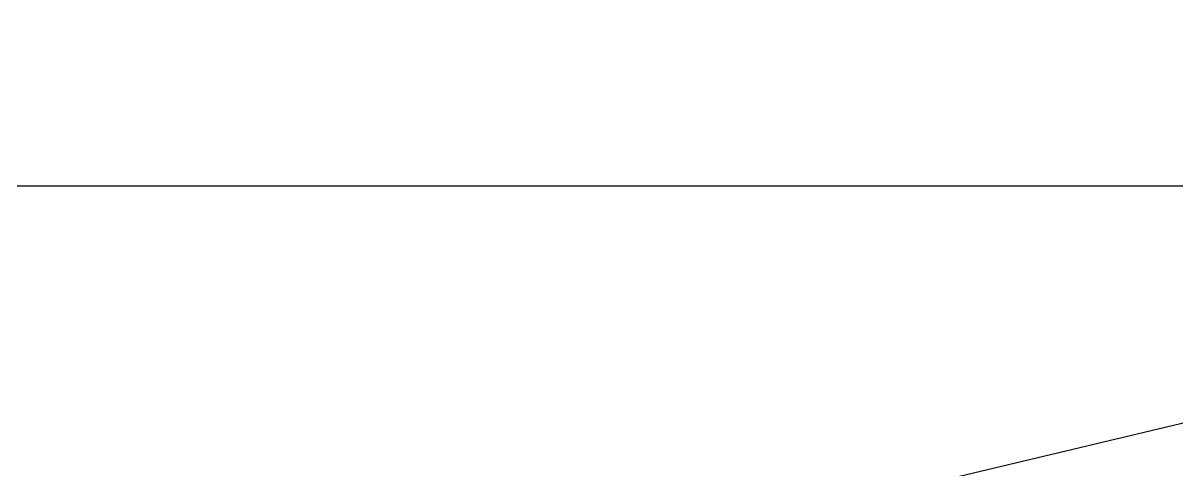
# Model space of a CAD drawing. Header units: millimetres. Extents: x 9574 to 10370, y 1103 to 1809.
# Drawn here: x 10115.5 to 10270.3, y 1581 to 1640.9 of the extents above; entities that cross this region are included whole.
import ezdxf
from ezdxf.xclip import XClip

# ---------------------------------------------------------------- set-up
doc = ezdxf.new("R2010")
doc.units = ezdxf.units.MM
doc.header["$LTSCALE"] = 10
doc.header["$MEASUREMENT"] = 0
doc.header["$XCLIPFRAME"] = 2
doc.linetypes.add('DASHED', pattern=[0.75, 0.5, -0.25])
doc.layers.add('TX-PAPR', color=2, linetype='Continuous', plot=False)
doc.layers.add('TZ-BASE', color=253, linetype='Continuous')

# ---------------------------------------------------------------- blocks, each defined once
blk = doc.blocks.new('jd-fgjfjfjfjazdf2gs')
at = {"layer": 'TZ-BASE', "elevation": 58, "flags": 128}
blk.add_lwpolyline([(548.81, 55.27), (548.85, 56.4), (548.74, 57.33), (548.64, 58.26), (548.53, 58.84), (546.18, 64.11), (545.85, 64.61), (545.31, 65.32), (544.58, 66.21), (543.71, 67.1), (542.62, 67.96), (541.35, 68.63), (540.18, 69.05), (538.81, 69.44), (537.86, 69.74), (526.21, 72.63), (525.5, 72.71), (524.33, 72.92), (522.71, 73.18), (521.04, 73.37), (519.3, 73.35), (517.47, 73.26), (515.87, 73.13), (514.16, 72.91), (512.4, 72.77), (510.77, 72.48), (509.37, 72.1), (508.07, 71.74), (506.63, 71.26), (505.26, 70.63), (503.73, 69.84), (502.3, 69.1), (500.74, 68.24), (499.25, 67.58), (497.76, 66.93), (496.34, 66.23), (495.18, 65.59), (493.97, 64.89), (492.68, 64.03), (491.12, 62.92), (489.43, 61.59), (488.09, 60.35), (486.64, 58.97), (485.26, 57.64), (483.91, 56.26), (482.82, 55.16)], dxfattribs=at)
at = {"layer": 'TZ-BASE', "linetype": 'DASHED', "flags": 128}
blk.add_lwpolyline([(543.44, 55.83, 0.000861), (554.68, 57.18, 0.001361), (568.48, 58.9, 0.001664), (582.27, 60.7, 0.001966), (596.04, 62.6, 0.002268), (609.8, 64.62, 0.002571), (623.54, 66.77, 0.002924), (637.25, 69.07, 0.003176)], format="xyb", dxfattribs=at)
at = {"layer": 'TZ-BASE'}
for points in [[(575.14, 114.8, 40.55), (575.14, 114.8, 40.55), (576.28, 113.54, 40.62), (577.54, 112.1, 40.66), (578.6, 110.7, 40.76), (580.07, 109.09, 40.92), (581.93, 107.72, 41.05), (584.09, 106.51, 41.06), (586.78, 105.47, 41.05), (589.62, 104.33, 41.09), (598.63, 100.31, 41.3), (600.65, 99.28, 41.42), (603.33, 97.79, 41.6), (605.71, 96.25, 41.86), (608.23, 94.71, 41.86), (610.58, 93.33, 41.86), (613.55, 91.79, 41.93), (616.12, 90.4, 41.95), (618.03, 89.24, 41.96), (620.4, 87.75, 41.99), (622.72, 86.33, 42.11), (624.6, 85, 42.15)], [(625.98, 90.33, 40.61), (621.91, 92.46, 40.52), (615.28, 95.79, 40.3), (609.53, 99.01, 40.11), (605.18, 101.23, 40.11), (598.67, 104.57, 39.98), (597.58, 105.12, 39.87), (592.68, 107.01, 39.96), (585.74, 110.32, 39.95), (583.1, 111.92, 39.72), (581.54, 113.31, 39.62), (580.7, 114.16, 39.59), (579.82, 115.38, 39.6), (579.75, 115.48, 39.59)], [(585.91, 55.47, 53.84), (584.92, 56.66, 53.84), (583.36, 58.93, 53.82), (582.86, 59.8, 53.55), (582.36, 60.72, 53.42), (581.79, 62.15, 53.4), (581.35, 63.39, 53.4), (580.88, 64.48, 53.31), (580.38, 65.42, 53.3), (579.63, 66.56, 53.3), (578.72, 67.62, 53.3), (577.67, 68.69, 53.3), (572.43, 72.77, 53.25), (562.68, 79.39, 52.75), (554.89, 84.04, 52.58), (553.03, 84.73, 52.55), (552.09, 85.06, 52.55), (549.19, 85.98, 52.49), (542.98, 87.43, 52.77), (535.69, 88.39, 54.05), (529.32, 88.95, 54.27), (523.48, 89.46, 54.4), (513.23, 90.31, 53.54), (504.41, 90.56, 53.25), (494.4, 90.73, 51.68), (477.03, 91.87, 49.92), (468.66, 92.48, 49.8)], [(461.51, 92.02, 48.39), (469.6, 91.51, 48.63), (471.31, 91.47, 49.04), (473.09, 91.37, 49.37), (479.36, 91.01, 50.59), (485.68, 90.69, 51.02), (493.1, 89.94, 51.33), (501.74, 89.86, 51.76), (509.32, 89.6, 52.43), (516.7, 89.45, 53.16), (522.94, 89.12, 53.61), (529.73, 88.44, 53.84), (530.95, 88.4, 53.91), (533.39, 88.16, 53.99), (535.23, 87.94, 53.99), (537.6, 87.46, 53.98), (539.66, 87.15, 53.95), (541.51, 86.89, 53.91), (543.07, 86.52, 53.73), (546.52, 85.7, 53.14), (548.48, 85.36, 52.97), (550.15, 85.03, 52.88), (551.93, 84.53, 52.75), (553.8, 83.74, 52.72), (555.35, 82.97, 52.58), (557.05, 82.06, 52.59), (558.65, 81.14, 52.59), (560.24, 80.17, 52.61), (562.38, 78.86, 52.65), (564.1, 77.76, 52.79), (566.19, 76.25, 52.91), (568.03, 74.93, 52.99), (569.92, 73.57, 53.1), (572.39, 71.78, 53.14), (574.55, 70.19, 53.15), (576.17, 68.81, 53.16), (577.57, 67.56, 53.18), (578.81, 66.39, 53.19), (579.77, 65.04, 53.25), (580.61, 63.43, 53.34), (581.07, 61.97, 53.43), (581.51, 60.36, 53.52), (582.35, 58.73, 53.54), (583.4, 57.2, 53.59), (584.5, 55.83, 53.69), (585.64, 54.58, 53.73)], [(581.37, 55.41, 53.62), (580.96, 55.99, 53.57), (580.38, 56.97, 53.54), (579.75, 58.46, 53.45), (579.06, 60.32, 53.46), (578.34, 61.88, 53.32), (577.51, 63.32, 53.18), (577.12, 63.9, 53.2), (576.02, 65.21, 53.25), (574.62, 66.65, 53.22), (573.4, 67.76, 53.19), (571.83, 69.22, 53.19), (570.35, 70.52, 53.24), (568.86, 71.75, 53.24), (567.64, 72.64, 53.11), (566.27, 73.62, 53.05), (564.61, 74.72, 52.99), (561.92, 76.38, 52.82), (557.35, 78.86, 52.77), (553.3, 81.25, 52.92), (552.29, 82.04, 52.94), (551.32, 82.66, 53.01), (549.84, 83.29, 53.11), (547.93, 83.57, 53.27), (546.2, 83.78, 53.45), (543.83, 84.1, 53.54), (541.69, 84.35, 53.71), (539.65, 84.58, 53.9), (537.47, 84.93, 53.94), (535.77, 85.19, 53.97), (535.17, 85.37, 54), (534.16, 85.53, 53.91), (532.27, 85.83, 53.87), (530.41, 85.94, 53.88), (525.09, 86.31, 53.82), (518.78, 86.74, 53.45), (511.06, 87.1, 52.79), (500.76, 87.09, 52), (491.78, 87.78, 51.42), (483.41, 88.63, 50.66), (476.11, 89.04, 50.03), (474.34, 89.05, 49.68), (471.61, 89.17, 49.43), (469.05, 89.18, 49.11)], [(548.24, 55.1, 58.21), (547.42, 56.44, 58.24), (546.79, 57.43, 58.24), (546.51, 57.9, 58.24), (546.45, 57.99, 58.21), (546.39, 58.09, 58.21), (546.32, 58.18, 58.21), (546.28, 58.29, 58.21), (546.1, 58.62, 58.3), (545.51, 59.56, 58.44), (544.53, 61.08, 58.53), (543.49, 62.69, 58.53), (542.49, 64.19, 58.53), (541.75, 65.31, 58.53), (541.2, 65.97, 58.55), (540.28, 66.32, 58.67), (538.59, 66.85, 58.81), (536.58, 67.43, 58.81), (534.43, 67.82, 58.75), (532.67, 68.19, 58.75), (530.84, 68.62, 58.73), (529.02, 69.23, 58.67), (527.27, 69.75, 58.58), (525.53, 70.24, 58.58), (524.13, 70.65, 58.61), (522.84, 70.99, 58.61), (521.82, 71.27, 58.64), (521.03, 71.37, 58.64), (520.32, 71.51, 58.61), (519.83, 71.53, 58.55), (519.34, 71.03, 58.55), (518.83, 69.73, 58.67), (517.88, 67.96, 58.98), (517.02, 66.36, 59.18), (516.15, 64.82, 59.35), (515.45, 63.35, 59.53), (514.88, 61.94, 59.73), (514.35, 60.52, 59.87), (513.79, 59.39, 60.04), (513.17, 58.05, 59.96), (512.76, 56.61, 59.93), (512.31, 55.11, 59.93)], [(591.38, 19.92, 55.02), (586.03, 24.12, 55.05), (571.45, 35.27, 55.45), (565, 39.9, 55.84), (562.87, 41.7, 55.93), (561.16, 43.5, 56.01), (559.76, 45.1, 56.09), (559.09, 46.35, 56.1), (558.85, 47.6, 56.09), (559.06, 49.02, 55.94), (559.62, 50.97, 55.79), (564.16, 64.91, 55.5), (564.79, 66.34, 55.31), (565.38, 67.27, 55.23), (566.17, 67.37, 55.17), (567.48, 66.45, 55.21), (569.18, 64.6, 55.21), (571.19, 62.52, 55.22), (573.24, 60.53, 55.26), (575.45, 58.43, 55.17), (578.39, 55.26, 55.28)]]:
    blk.add_polyline3d(points, dxfattribs=at)
at = {"layer": 'TZ-BASE', "linetype": 'DASHED'}
blk.add_arc((235.2, 1832.14), 1801, 280.85932, 283.81266, dxfattribs=at)

msp = doc.modelspace()

# ---------------------------------------------------------------- linework, layer by layer
at = {"layer": 'TX-PAPR'}
msp.add_lwpolyline([(9573.89, 1103.05), (10369.89, 1103.05), (10369.89, 1619.05), (9573.89, 1619.05)], close=True, dxfattribs=at)
at = {"layer": 'TX-PAPR', "flags": 128}
msp.add_lwpolyline([(10361.05, 1444.24), (10214.23, 1409.29), (10002.24, 1389.7), (9789.58, 1405.58), (9621.95, 1443.86), (9667.99, 1597.46), (9813.48, 1564.24), (10000.83, 1550.25), (10188.21, 1567.57), (10314.89, 1597.72)], dxfattribs=at)

# ---------------------------------------------------------------- block references
at = {"layer": 'TZ-BASE'}
ref = msp.add_blockref('jd-fgjfjfjfjazdf2gs', (9646.41, 1525.46), dxfattribs=at)
XClip(ref).set_block_clipping_path([(714.6438916503, -81.2189901643), (567.8265276495, -116.1712244665), (355.8346550711, -135.7611912706), (143.1711438058, -119.8842510469), (-24.4568499983, -81.6031187117), (21.5795735279, 72.0027518047), (167.0723879304, 38.7766208012), (354.4195205208, 24.7897398007), (541.8075255428, 42.1060866644), (668.4836330351, 72.2633709864)])

doc.saveas('drawing.dxf')
